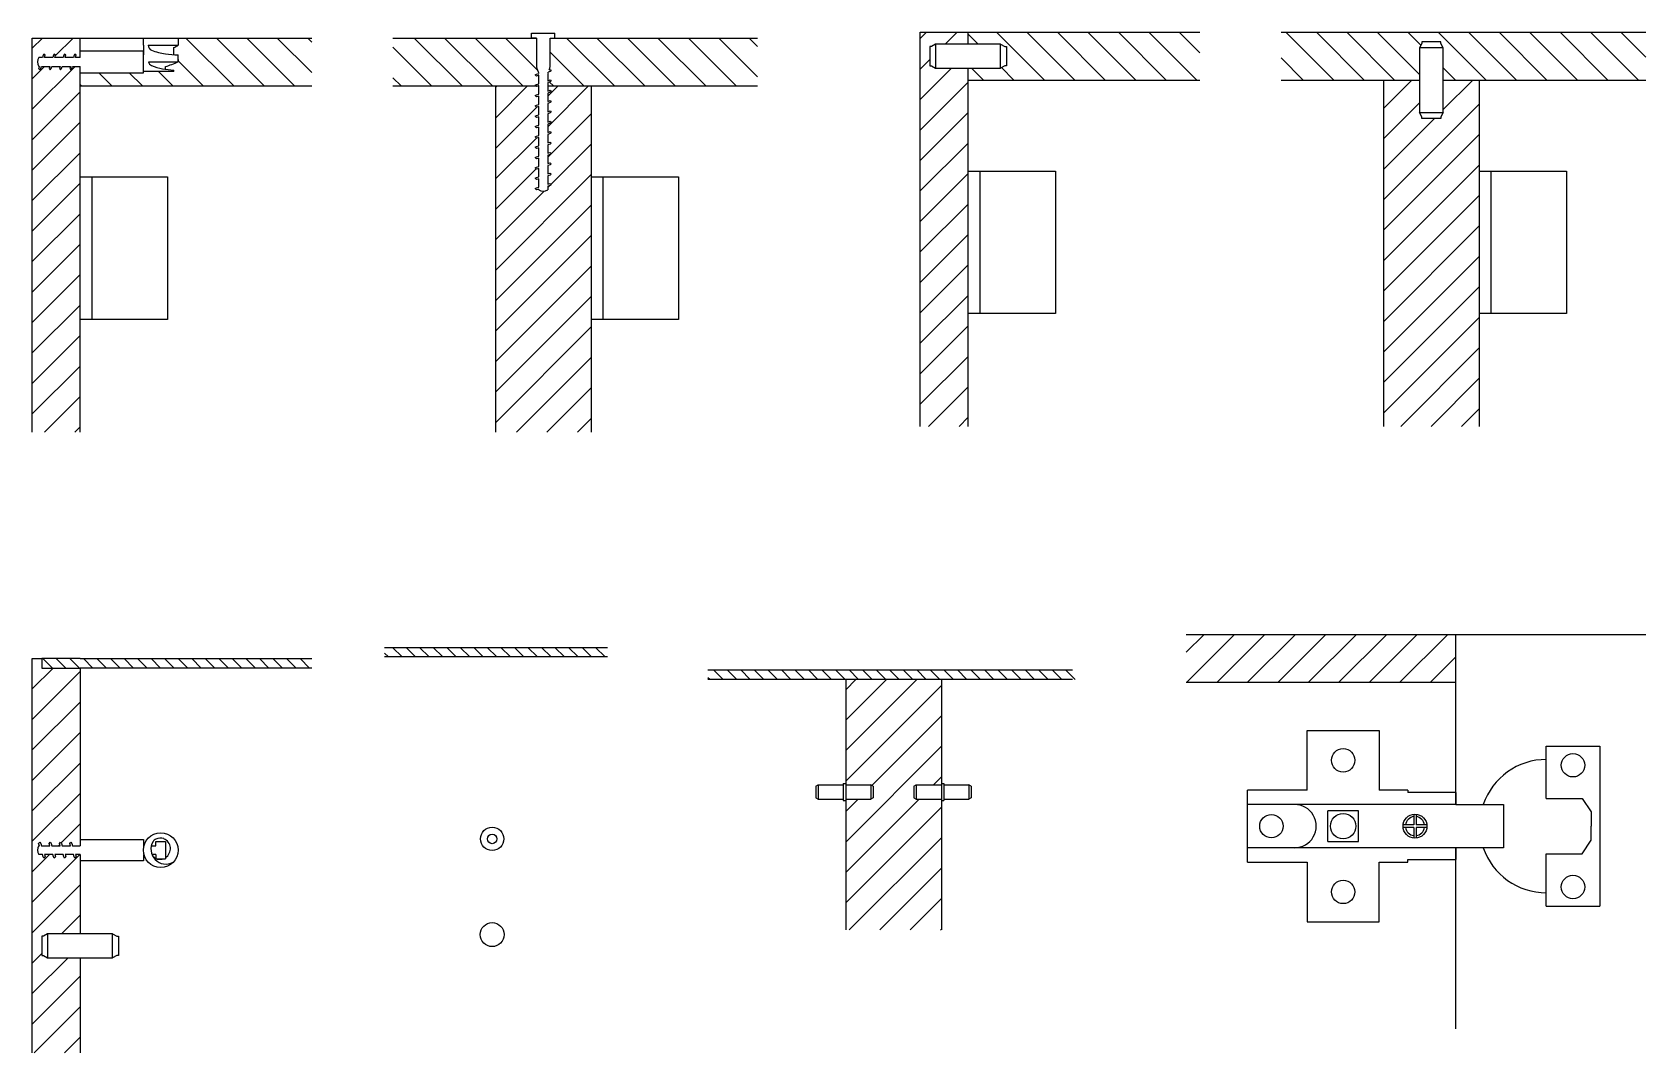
# Model space of a CAD drawing. Header units: inches. Extents: x 71 to 1987, y -506 to 120.
# Drawn here: x 1650.1 to 1987.1, y -506.5 to -293.3 of the extents above; entities that cross this region are included whole.
import ezdxf

# ---------------------------------------------------------------- set-up
doc = ezdxf.new("R2010")
doc.units = ezdxf.units.IN
doc.header["$MEASUREMENT"] = 0
doc.linetypes.add('ACAD_ISO04W100', pattern=[30, 24, -3, 0, -3])
doc.layers.add('assi', color=4, linetype='ACAD_ISO04W100')
doc.layers.add('viti', color=6, linetype='Continuous')

msp = doc.modelspace()

# ---------------------------------------------------------------- linework, layer by layer
for p, q in [((1650.06, -376.82), (1650.06, -294.5)), ((1650.06, -294.5), (1708.44, -294.5)), ((1660.06, -298.56), (1660.06, -294.5)), ((1673.26, -296), (1673.26, -294.5)), ((1673.26, -294.5), (1680.52, -294.5)), ((1673.26, -296), (1673.26, -298)), ((1674.29, -296.01), (1680.52, -296)), ((1679.61, -297.98), (1679.61, -296.49)), ((1680.52, -294.5), (1680.52, -296)), ((1725.41, -294.5), (1755.37, -294.5)), ((1754.37, -294.5), (1754.37, -293.5)), ((1754.37, -293.5), (1759.26, -293.5)), ((1755.37, -294.5), (1754.37, -294.5)), ((1755.37, -294.5), (1755.37, -300.5)), ((1758.26, -294.5), (1801.6, -294.5)), ((1758.26, -300.5), (1758.26, -294.5)), ((1758.26, -294.5), (1759.26, -294.5)), ((1759.26, -294.5), (1759.26, -293.5)), ((1835.56, -375.62), (1835.56, -293.3)), ((1835.56, -293.3), (1893.95, -293.3)), ((1837.89, -296.3), (1837.56, -296.3)), ((1837.56, -296.3), (1837.56, -300.3)), ((1838.78, -295.8), (1837.89, -296.3)), ((1852.34, -295.8), (1838.78, -295.8)), ((1838.78, -295.8), (1838.78, -300.8)), ((1845.56, -295.8), (1845.56, -293.3)), ((1852.34, -300.8), (1852.34, -295.8)), ((1852.34, -295.8), (1853.24, -296.3)), ((1853.24, -296.3), (1853.56, -296.3)), ((1853.56, -296.3), (1853.56, -300.3)), ((1910.95, -293.3), (1987.14, -293.3)), ((1940.35, -295.62), (1939.85, -296.52)), ((1944.85, -296.52), (1939.85, -296.52)), ((1939.85, -296.52), (1939.85, -310.08)), ((1944.35, -295.3), (1940.35, -295.3)), ((1940.35, -295.3), (1940.35, -295.62)), ((1944.35, -295.62), (1944.35, -295.3)), ((1944.85, -296.52), (1944.35, -295.62)), ((1944.85, -310.08), (1944.85, -296.52)), ((1652.18, -298.56), (1651.44, -298.56)), ((1652.34, -298.1), (1652.18, -298.56)), ((1652.49, -297.84), (1652.34, -298.1)), ((1652.75, -298.1), (1652.49, -297.84)), ((1652.59, -298.56), (1652.75, -298.1)), ((1654.34, -298.56), (1652.59, -298.56)), ((1654.5, -298.1), (1654.34, -298.56)), ((1654.65, -297.84), (1654.5, -298.1)), ((1654.91, -298.1), (1654.65, -297.84)), ((1654.76, -298.56), (1654.91, -298.1)), ((1656.5, -298.56), (1654.76, -298.56)), ((1656.66, -298.1), (1656.5, -298.56)), ((1656.81, -297.84), (1656.66, -298.1)), ((1657.07, -298.1), (1656.81, -297.84)), ((1656.92, -298.56), (1657.07, -298.1)), ((1658.67, -298.56), (1656.92, -298.56)), ((1658.82, -298.1), (1658.67, -298.56)), ((1658.97, -297.84), (1658.82, -298.1)), ((1659.24, -298.1), (1658.97, -297.84)), ((1659.08, -298.56), (1659.24, -298.1)), ((1660.06, -298.56), (1659.08, -298.56)), ((1660.06, -298.56), (1660.06, -297.24)), ((1673.26, -297.24), (1660.06, -297.24)), ((1673.26, -301.75), (1673.26, -297.24)), ((1673.26, -301.5), (1673.26, -298)), ((1674.34, -299.45), (1680.54, -299.45)), ((1680.54, -299.45), (1680.54, -298)), ((1680.54, -299), (1680.54, -299.45)), ((1651.55, -300.43), (1651.39, -300.9)), ((1651.39, -300.9), (1651.66, -301.16)), ((1651.44, -300.43), (1651.55, -300.43)), ((1651.66, -301.16), (1651.81, -300.9)), ((1651.81, -300.9), (1651.96, -300.43)), ((1651.96, -300.43), (1653.71, -300.43)), ((1653.71, -300.43), (1653.56, -300.9)), ((1653.56, -300.9), (1653.82, -301.16)), ((1653.82, -301.16), (1653.97, -300.9)), ((1653.97, -300.9), (1654.13, -300.43)), ((1654.13, -300.43), (1655.87, -300.43)), ((1655.87, -300.43), (1655.72, -300.9)), ((1655.72, -300.9), (1655.98, -301.16)), ((1655.98, -301.16), (1656.13, -300.9)), ((1656.13, -300.9), (1656.29, -300.43)), ((1656.29, -300.43), (1658.04, -300.43)), ((1658.04, -300.43), (1657.88, -300.9)), ((1657.88, -300.9), (1658.14, -301.16)), ((1658.14, -301.16), (1658.29, -300.9)), ((1658.29, -300.9), (1658.45, -300.43)), ((1658.45, -300.43), (1660.06, -300.43)), ((1660.06, -376.82), (1660.06, -300.43)), ((1660.06, -301.75), (1660.06, -300.43)), ((1660.06, -301.75), (1673.26, -301.75)), ((1679.63, -301.5), (1673.26, -301.5)), ((1677.88, -301.02), (1677.88, -300.45)), ((1679.63, -301.5), (1679.63, -301.2)), ((1755.15, -302.19), (1755.42, -302.04)), ((1755.42, -302.45), (1755.15, -302.19)), ((1755.42, -302.04), (1755.88, -301.88)), ((1755.88, -302.29), (1755.42, -302.45)), ((1755.88, -304.04), (1755.88, -302.29)), ((1757.75, -301.88), (1757.75, -303.41)), ((1757.75, -303.41), (1758.22, -303.26)), ((1758.22, -301.51), (1757.87, -301.62)), ((1758.06, -301.15), (1758.22, -301.09)), ((1758.22, -301.09), (1758.48, -301.36)), ((1758.48, -301.36), (1758.22, -301.51)), ((1758.22, -303.26), (1758.48, -303.52)), ((1837.56, -300.3), (1837.89, -300.3)), ((1837.89, -300.3), (1838.78, -300.8)), ((1838.78, -300.8), (1852.34, -300.8)), ((1845.56, -375.62), (1845.56, -300.8)), ((1845.56, -303.3), (1893.95, -303.3)), ((1853.24, -300.3), (1852.34, -300.8)), ((1853.56, -300.3), (1853.24, -300.3)), ((1910.95, -303.3), (1939.85, -303.3)), ((1932.35, -303.3), (1932.35, -375.62)), ((1944.85, -303.3), (1987.14, -303.3)), ((1952.35, -303.3), (1952.35, -375.62)), ((1660.06, -304.5), (1708.44, -304.5)), ((1725.41, -304.5), (1755.88, -304.5)), ((1746.82, -304.5), (1746.82, -376.82)), ((1755.15, -304.35), (1755.42, -304.2)), ((1755.42, -304.61), (1755.15, -304.35)), ((1755.15, -306.51), (1755.42, -306.36)), ((1755.42, -306.77), (1755.15, -306.51)), ((1755.42, -304.2), (1755.88, -304.04)), ((1755.88, -304.45), (1755.42, -304.61)), ((1755.42, -306.36), (1755.88, -306.2)), ((1755.88, -306.62), (1755.42, -306.77)), ((1755.88, -306.2), (1755.88, -304.45)), ((1755.88, -308.36), (1755.88, -306.62)), ((1758.22, -303.67), (1757.75, -303.82)), ((1757.75, -303.82), (1757.75, -305.57)), ((1757.75, -304.5), (1801.6, -304.5)), ((1757.75, -305.57), (1758.22, -305.42)), ((1758.22, -305.83), (1757.75, -305.99)), ((1757.75, -305.99), (1757.75, -307.74)), ((1758.48, -303.52), (1758.22, -303.67)), ((1758.22, -305.42), (1758.48, -305.68)), ((1758.48, -305.68), (1758.22, -305.83)), ((1766.82, -304.5), (1766.82, -376.82)), ((1755.15, -308.67), (1755.42, -308.52)), ((1755.42, -308.93), (1755.15, -308.67)), ((1755.42, -308.52), (1755.88, -308.36)), ((1755.88, -308.78), (1755.42, -308.93)), ((1755.88, -310.53), (1755.88, -308.78)), ((1757.75, -307.74), (1758.22, -307.58)), ((1758.22, -307.99), (1757.75, -308.15)), ((1757.75, -308.15), (1757.75, -309.9)), ((1757.75, -309.9), (1758.22, -309.74)), ((1758.22, -307.58), (1758.48, -307.84)), ((1758.48, -307.84), (1758.22, -307.99)), ((1758.22, -309.74), (1758.48, -310)), ((1758.48, -310), (1758.22, -310.15)), ((1939.85, -310.08), (1944.85, -310.08)), ((1940.35, -310.97), (1939.85, -310.08)), ((1944.85, -310.08), (1944.35, -310.97)), ((1755.15, -310.83), (1755.42, -310.68)), ((1755.42, -311.1), (1755.15, -310.83)), ((1755.15, -313), (1755.42, -312.84)), ((1755.42, -313.26), (1755.15, -313)), ((1755.42, -310.68), (1755.88, -310.53)), ((1755.88, -310.94), (1755.42, -311.1)), ((1755.42, -312.84), (1755.88, -312.69)), ((1755.88, -313.1), (1755.42, -313.26)), ((1755.88, -312.69), (1755.88, -310.94)), ((1755.88, -314.85), (1755.88, -313.1)), ((1758.22, -310.15), (1757.75, -310.31)), ((1757.75, -310.31), (1757.75, -312.06)), ((1757.75, -312.06), (1758.22, -311.9)), ((1758.22, -312.32), (1757.75, -312.47)), ((1757.75, -312.47), (1757.75, -314.22)), ((1758.22, -311.9), (1758.48, -312.16)), ((1758.48, -312.16), (1758.22, -312.32)), ((1940.35, -311.3), (1940.35, -310.97)), ((1944.35, -311.3), (1940.35, -311.3)), ((1944.35, -310.97), (1944.35, -311.3)), ((1755.15, -315.16), (1755.42, -315.01)), ((1755.42, -315.42), (1755.15, -315.16)), ((1755.42, -315.01), (1755.88, -314.85)), ((1755.88, -315.26), (1755.42, -315.42)), ((1755.88, -317.01), (1755.88, -315.26)), ((1757.75, -314.22), (1758.22, -314.06)), ((1758.22, -314.48), (1757.75, -314.63)), ((1757.75, -314.63), (1757.75, -316.38)), ((1757.75, -316.38), (1758.22, -316.23)), ((1758.22, -316.64), (1757.75, -316.8)), ((1757.75, -316.8), (1757.75, -318.54)), ((1758.22, -314.06), (1758.48, -314.33)), ((1758.48, -314.33), (1758.22, -314.48)), ((1758.22, -316.23), (1758.48, -316.49)), ((1758.48, -316.49), (1758.22, -316.64)), ((1755.15, -317.32), (1755.42, -317.17)), ((1755.42, -317.58), (1755.15, -317.32)), ((1755.15, -319.48), (1755.42, -319.33)), ((1755.42, -319.74), (1755.15, -319.48)), ((1755.42, -317.17), (1755.88, -317.01)), ((1755.88, -317.43), (1755.42, -317.58)), ((1755.42, -319.33), (1755.88, -319.17)), ((1755.88, -319.59), (1755.42, -319.74)), ((1755.88, -319.17), (1755.88, -317.43)), ((1755.88, -321.34), (1755.88, -319.59)), ((1757.75, -318.54), (1758.22, -318.39)), ((1758.22, -318.8), (1757.75, -318.96)), ((1757.75, -318.96), (1757.75, -320.71)), ((1758.22, -318.39), (1758.48, -318.65)), ((1758.48, -318.65), (1758.22, -318.8)), ((1660.06, -323.5), (1678.31, -323.5)), ((1662.56, -353.27), (1662.56, -323.5)), ((1678.31, -323.5), (1678.31, -353.27)), ((1755.15, -321.64), (1755.42, -321.49)), ((1755.42, -321.91), (1755.15, -321.64)), ((1755.42, -321.49), (1755.88, -321.34)), ((1755.88, -321.75), (1755.42, -321.91)), ((1755.42, -323.65), (1755.88, -323.5)), ((1755.88, -323.5), (1755.88, -321.75)), ((1757.75, -320.71), (1758.22, -320.55)), ((1758.22, -320.96), (1757.75, -321.12)), ((1757.75, -321.12), (1757.75, -322.87)), ((1757.75, -322.87), (1758.22, -322.71)), ((1758.22, -323.13), (1757.75, -323.28)), ((1757.75, -323.28), (1757.75, -325.03)), ((1758.22, -320.55), (1758.48, -320.81)), ((1758.48, -320.81), (1758.22, -320.96)), ((1758.22, -322.71), (1758.48, -322.97)), ((1758.48, -322.97), (1758.22, -323.13)), ((1766.82, -323.5), (1785.07, -323.5)), ((1769.32, -353.27), (1769.32, -323.5)), ((1785.07, -323.5), (1785.07, -353.27)), ((1845.56, -322.3), (1863.81, -322.3)), ((1848.06, -352.07), (1848.06, -322.3)), ((1863.81, -322.3), (1863.81, -352.07)), ((1952.35, -322.3), (1970.6, -322.3)), ((1954.85, -352.07), (1954.85, -322.3)), ((1970.6, -322.3), (1970.6, -352.07)), ((1755.15, -323.81), (1755.42, -323.65)), ((1755.42, -324.07), (1755.15, -323.81)), ((1755.15, -325.97), (1755.42, -325.82)), ((1755.42, -326.23), (1755.15, -325.97)), ((1755.88, -323.91), (1755.42, -324.07)), ((1755.42, -325.82), (1755.88, -325.66)), ((1755.88, -326.07), (1755.42, -326.23)), ((1755.88, -325.66), (1755.88, -323.91)), ((1755.88, -326.19), (1755.88, -326.07)), ((1757.75, -325.03), (1758.22, -324.87)), ((1758.22, -325.29), (1757.75, -325.44)), ((1757.75, -325.44), (1757.75, -326.19)), ((1758.22, -324.87), (1758.48, -325.14)), ((1758.48, -325.14), (1758.22, -325.29)), ((1678.31, -353.27), (1660.06, -353.27)), ((1785.07, -353.27), (1766.82, -353.27)), ((1863.81, -352.07), (1845.56, -352.07)), ((1970.6, -352.07), (1952.35, -352.07)), ((1947.43, -419.14), (1891.15, -419.14)), ((1947.43, -454.64), (1947.43, -419.14)), ((1987.14, -419.14), (1947.43, -419.14)), ((1650.06, -506.47), (1650.06, -424.15)), ((1650.06, -424.15), (1652.06, -424.15)), ((1652.06, -424.15), (1652.06, -426.15)), ((1660.06, -424.15), (1652.06, -424.15)), ((1660.06, -424.15), (1708.44, -424.15)), ((1723.67, -421.8), (1770.2, -421.8)), ((1770.2, -423.8), (1723.67, -423.8)), ((1652.06, -426.15), (1660.06, -426.15)), ((1660.06, -426.15), (1660.06, -463.22)), ((1708.44, -426.15), (1660.06, -426.15)), ((1791.21, -426.5), (1867.4, -426.5)), ((1867.4, -428.5), (1791.21, -428.5)), ((1819.99, -428.5), (1819.99, -450.2)), ((1839.99, -428.5), (1839.99, -450.2)), ((1947.43, -429.14), (1891.15, -429.14)), ((1916.43, -439.14), (1931.43, -439.14)), ((1916.43, -451.64), (1916.43, -439.14)), ((1931.43, -439.14), (1931.43, -451.64)), ((1966.37, -453.36), (1966.37, -442.42)), ((1966.37, -442.42), (1977.52, -442.42)), ((1977.52, -442.42), (1977.52, -475.86)), ((1813.74, -450.8), (1814.24, -450.5)), ((1813.74, -450.8), (1813.74, -453.2)), ((1814.24, -450.5), (1819.49, -450.5)), ((1814.24, -450.5), (1814.24, -453.5)), ((1819.49, -450.2), (1819.49, -453.8)), ((1819.49, -450.2), (1819.99, -450.2)), ((1819.99, -450.2), (1819.99, -450.5)), ((1819.99, -450.5), (1825.24, -450.5)), ((1819.99, -450.5), (1819.99, -453.5)), ((1825.24, -450.5), (1825.24, -453.5)), ((1825.74, -450.8), (1825.24, -450.5)), ((1825.74, -450.8), (1825.74, -453.2)), ((1834.24, -450.8), (1834.74, -450.5)), ((1834.24, -450.8), (1834.24, -453.2)), ((1834.74, -450.5), (1839.99, -450.5)), ((1834.74, -450.5), (1834.74, -453.5)), ((1839.99, -450.2), (1839.99, -450.5)), ((1839.99, -450.2), (1840.49, -450.2)), ((1839.99, -450.5), (1839.99, -453.5)), ((1840.49, -450.2), (1840.49, -453.8)), ((1840.49, -450.5), (1845.74, -450.5)), ((1845.74, -450.5), (1845.74, -453.5)), ((1846.24, -450.8), (1845.74, -450.5)), ((1846.24, -450.8), (1846.24, -453.2)), ((1903.93, -466.64), (1903.93, -451.64)), ((1916.43, -451.64), (1903.93, -451.64)), ((1937.43, -451.64), (1931.43, -451.64)), ((1937.43, -451.64), (1937.43, -451.64)), ((1937.43, -451.64), (1937.43, -452.14)), ((1813.74, -453.2), (1814.24, -453.5)), ((1814.24, -453.5), (1819.49, -453.5)), ((1819.49, -453.8), (1819.99, -453.8)), ((1819.99, -453.5), (1825.24, -453.5)), ((1819.99, -453.5), (1819.99, -453.8)), ((1819.99, -453.8), (1819.99, -480.8)), ((1825.74, -453.2), (1825.24, -453.5)), ((1834.24, -453.2), (1834.74, -453.5)), ((1834.74, -453.5), (1839.99, -453.5)), ((1839.99, -453.5), (1839.99, -453.8)), ((1839.99, -453.8), (1839.99, -480.8)), ((1839.99, -453.8), (1840.49, -453.8)), ((1840.49, -453.5), (1845.74, -453.5)), ((1846.24, -453.2), (1845.74, -453.5)), ((1947.43, -454.64), (1903.93, -454.64)), ((1947.43, -452.14), (1937.43, -452.14)), ((1947.43, -452.14), (1947.43, -454.64)), ((1947.43, -454.64), (1957.43, -454.64)), ((1957.43, -454.64), (1957.43, -463.64)), ((1966.37, -453.36), (1973.83, -453.36)), ((1973.83, -453.36), (1975.74, -456.18)), ((1927.16, -455.91), (1920.71, -455.91)), ((1920.71, -462.36), (1920.71, -455.91)), ((1927.16, -462.36), (1927.16, -455.91)), ((1938.68, -456.65), (1938.68, -458.89)), ((1939.18, -456.65), (1939.18, -458.89)), ((1975.74, -456.18), (1975.74, -459.14)), ((1938.68, -458.89), (1936.45, -458.89)), ((1938.68, -459.39), (1936.45, -459.39)), ((1938.68, -459.39), (1938.68, -461.63)), ((1941.42, -458.89), (1939.18, -458.89)), ((1941.42, -459.39), (1939.18, -459.39)), ((1939.18, -459.39), (1939.18, -461.63)), ((1975.74, -462.1), (1975.74, -459.14)), ((1651.39, -462.75), (1651.66, -462.49)), ((1651.55, -463.22), (1651.39, -462.75)), ((1651.44, -463.22), (1651.55, -463.22)), ((1652.18, -465.09), (1651.44, -465.09)), ((1651.66, -462.49), (1651.81, -462.75)), ((1651.81, -462.75), (1651.96, -463.22)), ((1651.96, -463.22), (1653.71, -463.22)), ((1652.34, -465.55), (1652.18, -465.09)), ((1654.34, -465.09), (1652.59, -465.09)), ((1652.59, -465.09), (1652.75, -465.55)), ((1653.56, -462.75), (1653.82, -462.49)), ((1653.71, -463.22), (1653.56, -462.75)), ((1653.82, -462.49), (1653.97, -462.75)), ((1653.97, -462.75), (1654.13, -463.22)), ((1654.13, -463.22), (1655.87, -463.22)), ((1654.5, -465.55), (1654.34, -465.09)), ((1656.5, -465.09), (1654.76, -465.09)), ((1654.76, -465.09), (1654.91, -465.55)), ((1655.72, -462.75), (1655.98, -462.49)), ((1655.87, -463.22), (1655.72, -462.75)), ((1655.98, -462.49), (1656.13, -462.75)), ((1656.13, -462.75), (1656.29, -463.22)), ((1656.29, -463.22), (1658.04, -463.22)), ((1656.66, -465.55), (1656.5, -465.09)), ((1658.67, -465.09), (1656.92, -465.09)), ((1656.92, -465.09), (1657.07, -465.55)), ((1657.88, -462.75), (1658.14, -462.49)), ((1658.04, -463.22), (1657.88, -462.75)), ((1658.14, -462.49), (1658.29, -462.75)), ((1658.29, -462.75), (1658.45, -463.22)), ((1658.45, -463.22), (1660.06, -463.22)), ((1658.82, -465.55), (1658.67, -465.09)), ((1660.06, -465.09), (1659.08, -465.09)), ((1659.08, -465.09), (1659.24, -465.55)), ((1660.06, -461.9), (1673.26, -461.9)), ((1660.06, -465.09), (1660.06, -481.65)), ((1660.06, -465.09), (1660.06, -466.41)), ((1673.26, -461.9), (1673.26, -463.22)), ((1673.26, -463.22), (1673.38, -463.22)), ((1673.26, -465.09), (1673.26, -466.41)), ((1673.38, -465.09), (1673.26, -465.09)), ((1674.93, -463.22), (1675.9, -463.22)), ((1675.9, -465.09), (1675.06, -465.09)), ((1675.9, -463.22), (1675.9, -462.33)), ((1675.9, -462.33), (1677.88, -462.33)), ((1675.9, -465.09), (1675.9, -466)), ((1677.88, -462.33), (1677.88, -466)), ((1947.43, -463.64), (1903.93, -463.64)), ((1920.71, -462.36), (1927.16, -462.36)), ((1947.43, -501.46), (1947.43, -463.64)), ((1947.43, -463.64), (1947.43, -466.14)), ((1957.43, -463.64), (1947.43, -463.64)), ((1966.37, -475.86), (1966.37, -464.91)), ((1966.37, -464.91), (1973.83, -464.91)), ((1973.83, -464.91), (1975.74, -462.1)), ((1652.49, -465.82), (1652.34, -465.55)), ((1652.75, -465.55), (1652.49, -465.82)), ((1654.65, -465.82), (1654.5, -465.55)), ((1654.91, -465.55), (1654.65, -465.82)), ((1656.81, -465.82), (1656.66, -465.55)), ((1657.07, -465.55), (1656.81, -465.82)), ((1658.97, -465.82), (1658.82, -465.55)), ((1659.24, -465.55), (1658.97, -465.82)), ((1673.26, -466.41), (1660.06, -466.41)), ((1675.9, -466), (1677.88, -466)), ((1903.93, -466.64), (1916.43, -466.64)), ((1916.43, -466.64), (1916.43, -479.14)), ((1931.43, -466.64), (1937.43, -466.64)), ((1931.43, -479.14), (1931.43, -466.64)), ((1937.43, -466.14), (1947.43, -466.14)), ((1937.43, -466.64), (1937.43, -466.14)), ((1966.37, -475.86), (1977.52, -475.86)), ((1653.27, -481.65), (1652.38, -482.15)), ((1666.84, -481.65), (1653.27, -481.65)), ((1653.27, -481.65), (1653.27, -486.65)), ((1666.84, -486.65), (1666.84, -481.65)), ((1666.84, -481.65), (1667.73, -482.15)), ((1916.43, -479.14), (1931.43, -479.14)), ((1652.38, -482.15), (1652.06, -482.15)), ((1652.06, -482.15), (1652.06, -486.15)), ((1667.73, -482.15), (1668.06, -482.15)), ((1668.06, -482.15), (1668.06, -486.15)), ((1652.06, -486.15), (1652.38, -486.15)), ((1652.38, -486.15), (1653.27, -486.65)), ((1653.27, -486.65), (1666.84, -486.65)), ((1660.06, -486.65), (1660.06, -506.47)), ((1667.73, -486.15), (1666.84, -486.65)), ((1668.06, -486.15), (1667.73, -486.15))]:
    msp.add_line(p, q)
at = {"linetype": 'Continuous'}
for p, q in [((1654.88, -298.18), (1658.57, -294.5)), ((1755.37, -294.58), (1755.3, -294.5)), ((1947.41, -303.3), (1944.85, -300.74)), ((1755.75, -321.38), (1755.88, -321.25)), ((1757.75, -325.74), (1758.21, -325.29)), ((1655.51, -463.22), (1655.78, -462.95))]:
    msp.add_line(p, q, dxfattribs=at)
for centre, radius in [((1923.93, -445.39), 2.44), ((1971.94, -446.43), 2.44), ((1908.93, -459.14), 2.44), ((1923.93, -459.14), 2.66), ((1938.93, -459.14), 2.5), ((1676.89, -464.15), 3.63), ((1746.13, -461.8), 2.44), ((1746.13, -461.8), 1), ((1923.93, -472.89), 2.44), ((1971.94, -471.85), 2.44), ((1746.13, -481.8), 2.5)]:
    msp.add_circle(centre, radius)
for centre, radius, start, end in [((1675.45, -296.01), 1.16, 179.3879, 243.9791), ((1673.39, -284.02), 13.94, 296.5138, 300.7679), ((1652.76, -299.5), 1.62, 144.753, 215.247), ((1675.5, -299.21), 1.19, 191.6783, 243.3658), ((1680.4, -281.78), 16.22, 250.3434, 261.0501), ((1680.4, -281.75), 16.25, 261.0542, 270.4901), ((1670.73, -277.38), 24.16, 287.2034, 293.9595), ((1680.46, -284.8), 16.42, 250.4494, 267.1003), ((1670.73, -277.38), 24.16, 284.3007, 284.3114), ((1762.95, -298.49), 7.84, 194.8105, 205.5719), ((1750.68, -298.49), 7.84, 334.4281, 336.4777), ((1750.68, -298.49), 7.84, 340.2271, 345.1895), ((1756.82, -324.86), 1.62, 234.753, 305.247), ((1966.37, -459.14), 13.93, 90, 161.1576), ((1913.8, -459.14), 4.5, 269.4905, 90.5095), ((1938.93, -459.14), 2, 97.1808, 172.8192), ((1938.93, -459.14), 2, 7.1808, 82.8192), ((1676.86, -464.07), 2.41, 73.8445, 114.0858), ((1676.67, -463.83), 2.24, 302.6304, 67.5114), ((1938.93, -459.14), 2, 187.1808, 262.8192), ((1938.93, -459.14), 2, 277.1808, 352.8192), ((1652.76, -464.15), 1.62, 144.753, 215.247), ((1677.98, -463.94), 3.13, 149.2914, 298.5509), ((1677.01, -463.83), 2.34, 214.9149, 241.4814), ((1676.73, -463.54), 1.88, 117.0529, 140.3045), ((1966.37, -459.14), 13.93, 198.8411, 270), ((1676.67, -463.83), 2.24, 256.2811, 283.7189)]:
    msp.add_arc(centre, radius, start, end)
at = {"layer": 'assi', "linetype": 'Continuous'}
for p, q in [((1650.06, -296.65), (1652.2, -294.5)), ((1692.14, -304.5), (1682.14, -294.5)), ((1698.51, -304.5), (1688.51, -294.5)), ((1704.87, -304.5), (1694.87, -294.5)), ((1708.44, -301.71), (1701.23, -294.5)), ((1708.44, -295.34), (1707.6, -294.5)), ((1733.48, -304.5), (1725.41, -296.44)), ((1739.84, -304.5), (1729.84, -294.5)), ((1746.2, -304.5), (1736.2, -294.5)), ((1752.57, -304.5), (1742.57, -294.5)), ((1755.57, -301.14), (1748.93, -294.5)), ((1771.66, -304.5), (1761.66, -294.5)), ((1778.02, -304.5), (1768.02, -294.5)), ((1784.39, -304.5), (1774.39, -294.5)), ((1790.75, -304.5), (1780.75, -294.5)), ((1797.12, -304.5), (1787.12, -294.5)), ((1801.6, -302.62), (1793.48, -294.5)), ((1801.6, -296.26), (1799.84, -294.5)), ((1835.56, -294.63), (1836.89, -293.3)), ((1840.76, -295.8), (1843.26, -293.3)), ((1847.64, -295.8), (1845.56, -293.72)), ((1861.5, -303.3), (1851.5, -293.3)), ((1867.87, -303.3), (1857.87, -293.3)), ((1874.23, -303.3), (1864.23, -293.3)), ((1880.59, -303.3), (1870.59, -293.3)), ((1886.96, -303.3), (1876.96, -293.3)), ((1893.32, -303.3), (1883.32, -293.3)), ((1893.95, -297.56), (1889.69, -293.3)), ((1921.96, -303.3), (1911.96, -293.3)), ((1928.32, -303.3), (1918.32, -293.3)), ((1934.68, -303.3), (1924.68, -293.3)), ((1939.85, -302.1), (1931.05, -293.3)), ((1940.13, -296.02), (1937.41, -293.3)), ((1953.78, -303.3), (1943.78, -293.3)), ((1960.14, -303.3), (1950.14, -293.3)), ((1966.5, -303.3), (1956.5, -293.3)), ((1972.87, -303.3), (1962.87, -293.3)), ((1979.23, -303.3), (1969.23, -293.3)), ((1985.6, -303.3), (1975.6, -293.3)), ((1987.14, -298.48), (1981.96, -293.3)), ((1685.78, -304.5), (1680.54, -299.26)), ((1765.3, -304.5), (1758.26, -297.46)), ((1835.56, -301), (1837.56, -299)), ((1915.59, -303.3), (1910.95, -298.66)), ((1650.06, -303.01), (1652.63, -300.43)), ((1650.06, -309.38), (1659, -300.43)), ((1666.69, -304.5), (1663.94, -301.75)), ((1673.05, -304.5), (1670.31, -301.75)), ((1679.41, -304.5), (1676.41, -301.5)), ((1727.11, -304.5), (1725.41, -302.8)), ((1757.82, -303.39), (1757.75, -303.32)), ((1835.56, -307.36), (1842.12, -300.8)), ((1848.77, -303.3), (1846.27, -300.8)), ((1855.14, -303.3), (1852.53, -300.69)), ((1932.35, -309.21), (1938.26, -303.3)), ((1944.85, -309.44), (1950.99, -303.3)), ((1650.06, -315.74), (1660.06, -305.74)), ((1660.32, -304.5), (1660.06, -304.23)), ((1746.82, -304.86), (1747.18, -304.5)), ((1746.82, -311.22), (1753.54, -304.5)), ((1757.75, -306.65), (1759.91, -304.5)), ((1757.75, -313.02), (1766.27, -304.5)), ((1758.93, -304.5), (1758.13, -303.7)), ((1835.56, -313.72), (1845.56, -303.72)), ((1746.82, -317.59), (1755.5, -308.91)), ((1835.56, -320.09), (1845.56, -310.09)), ((1932.35, -315.57), (1939.85, -308.07)), ((1932.35, -328.3), (1952.35, -308.3)), ((1650.06, -322.1), (1660.06, -312.1)), ((1757.75, -319.38), (1766.82, -310.32)), ((1932.35, -321.94), (1942.99, -311.3)), ((1746.82, -323.95), (1755.38, -315.39)), ((1758.42, -325.08), (1766.82, -316.68)), ((1835.56, -326.45), (1845.56, -316.45)), ((1932.35, -334.66), (1952.35, -314.66)), ((1650.06, -328.47), (1660.06, -318.47)), ((1746.82, -330.32), (1755.32, -321.81)), ((1746.82, -343.04), (1766.82, -323.04)), ((1835.56, -332.82), (1845.56, -322.82)), ((1932.35, -341.03), (1952.35, -321.03)), ((1650.06, -334.83), (1660.06, -324.83)), ((1746.82, -336.68), (1757.03, -326.47)), ((1746.82, -349.41), (1766.82, -329.41)), ((1835.56, -339.18), (1845.56, -329.18)), ((1932.35, -347.39), (1952.35, -327.39)), ((1650.06, -341.2), (1660.06, -331.2)), ((1746.82, -355.77), (1766.82, -335.77)), ((1835.56, -345.54), (1845.56, -335.54)), ((1932.35, -353.76), (1952.35, -333.76)), ((1650.06, -347.56), (1660.06, -337.56)), ((1932.35, -360.12), (1952.35, -340.12)), ((1746.82, -362.14), (1766.82, -342.14)), ((1835.56, -351.91), (1845.56, -341.91)), ((1650.06, -353.92), (1660.06, -343.92)), ((1932.35, -366.48), (1952.35, -346.48)), ((1650.06, -360.29), (1660.06, -350.29)), ((1746.82, -368.5), (1766.82, -348.5)), ((1835.56, -358.27), (1845.56, -348.27)), ((1932.35, -372.85), (1952.35, -352.85)), ((1650.06, -366.65), (1660.06, -356.65)), ((1746.82, -374.86), (1766.82, -354.86)), ((1835.56, -364.64), (1845.56, -354.64)), ((1935.94, -375.62), (1952.35, -359.21)), ((1650.06, -373.02), (1660.06, -363.02)), ((1751.22, -376.82), (1766.82, -361.23)), ((1835.56, -371), (1845.56, -361)), ((1837.31, -375.62), (1845.56, -367.36)), ((1942.31, -375.62), (1952.35, -365.58)), ((1652.62, -376.82), (1660.06, -369.38)), ((1757.59, -376.82), (1766.82, -367.59)), ((1763.95, -376.82), (1766.82, -373.96)), ((1843.67, -375.62), (1845.56, -373.73)), ((1948.67, -375.62), (1952.35, -371.94)), ((1658.98, -376.82), (1660.06, -375.74)), ((1891.15, -422.79), (1894.8, -419.14)), ((1891.16, -429.14), (1901.16, -419.14)), ((1897.52, -429.14), (1907.52, -419.14)), ((1903.89, -429.14), (1913.89, -419.14)), ((1910.25, -429.14), (1920.25, -419.14)), ((1916.62, -429.14), (1926.62, -419.14)), ((1922.98, -429.14), (1932.98, -419.14)), ((1929.34, -429.14), (1939.34, -419.14)), ((1935.71, -429.14), (1945.71, -419.14)), ((1654.25, -426.15), (1652.25, -424.15)), ((1657.08, -426.15), (1655.08, -424.15)), ((1659.9, -426.15), (1657.9, -424.15)), ((1662.73, -426.15), (1660.73, -424.15)), ((1665.56, -426.15), (1663.56, -424.15)), ((1668.39, -426.15), (1666.39, -424.15)), ((1671.22, -426.15), (1669.22, -424.15)), ((1674.05, -426.15), (1672.05, -424.15)), ((1676.87, -426.15), (1674.87, -424.15)), ((1679.7, -426.15), (1677.7, -424.15)), ((1682.53, -426.15), (1680.53, -424.15)), ((1685.36, -426.15), (1683.36, -424.15)), ((1688.19, -426.15), (1686.19, -424.15)), ((1691.02, -426.15), (1689.02, -424.15)), ((1693.85, -426.15), (1691.85, -424.15)), ((1696.67, -426.15), (1694.67, -424.15)), ((1699.5, -426.15), (1697.5, -424.15)), ((1702.33, -426.15), (1700.33, -424.15)), ((1705.16, -426.15), (1703.16, -424.15)), ((1707.99, -426.15), (1705.99, -424.15)), ((1724.5, -423.8), (1723.67, -422.98)), ((1727.32, -423.8), (1725.32, -421.8)), ((1730.15, -423.8), (1728.15, -421.8)), ((1732.98, -423.8), (1730.98, -421.8)), ((1735.81, -423.8), (1733.81, -421.8)), ((1738.64, -423.8), (1736.64, -421.8)), ((1741.47, -423.8), (1739.47, -421.8)), ((1744.29, -423.8), (1742.29, -421.8)), ((1747.12, -423.8), (1745.12, -421.8)), ((1749.95, -423.8), (1747.95, -421.8)), ((1752.78, -423.8), (1750.78, -421.8)), ((1755.61, -423.8), (1753.61, -421.8)), ((1758.44, -423.8), (1756.44, -421.8)), ((1761.26, -423.8), (1759.26, -421.8)), ((1764.09, -423.8), (1762.09, -421.8)), ((1766.92, -423.8), (1764.92, -421.8)), ((1769.75, -423.8), (1767.75, -421.8)), ((1942.07, -429.14), (1947.43, -423.78)), ((1650.06, -430.49), (1654.39, -426.15)), ((1650.06, -436.85), (1660.06, -426.85)), ((1794.41, -428.5), (1792.41, -426.5)), ((1797.23, -428.5), (1795.23, -426.5)), ((1800.06, -428.5), (1798.06, -426.5)), ((1802.89, -428.5), (1800.89, -426.5)), ((1805.72, -428.5), (1803.72, -426.5)), ((1808.55, -428.5), (1806.55, -426.5)), ((1811.38, -428.5), (1809.38, -426.5)), ((1814.2, -428.5), (1812.2, -426.5)), ((1817.03, -428.5), (1815.03, -426.5)), ((1819.86, -428.5), (1817.86, -426.5)), ((1822.69, -428.5), (1820.69, -426.5)), ((1825.52, -428.5), (1823.52, -426.5)), ((1828.35, -428.5), (1826.35, -426.5)), ((1831.18, -428.5), (1829.18, -426.5)), ((1834, -428.5), (1832, -426.5)), ((1836.83, -428.5), (1834.83, -426.5)), ((1839.66, -428.5), (1837.66, -426.5)), ((1842.49, -428.5), (1840.49, -426.5)), ((1845.32, -428.5), (1843.32, -426.5)), ((1848.15, -428.5), (1846.15, -426.5)), ((1850.97, -428.5), (1848.97, -426.5)), ((1853.8, -428.5), (1851.8, -426.5)), ((1856.63, -428.5), (1854.63, -426.5)), ((1859.46, -428.5), (1857.46, -426.5)), ((1862.29, -428.5), (1860.29, -426.5)), ((1865.12, -428.5), (1863.12, -426.5)), ((1867.4, -427.95), (1865.94, -426.5)), ((1867.94, -428.5), (1867.4, -427.95)), ((1791.58, -428.5), (1791.21, -428.13)), ((1819.99, -430.64), (1822.13, -428.5)), ((1819.99, -437), (1828.49, -428.5)), ((1819.99, -443.37), (1834.86, -428.5)), ((1819.99, -449.73), (1839.99, -429.73)), ((1650.06, -443.22), (1660.06, -433.22)), ((1825.45, -450.63), (1839.99, -436.09)), ((1650.06, -449.58), (1660.06, -439.58)), ((1819.99, -462.46), (1839.99, -442.46)), ((1650.06, -455.95), (1660.06, -445.95)), ((1838.31, -450.5), (1839.99, -448.82)), ((1650.06, -462.31), (1660.06, -452.31)), ((1819.99, -456.09), (1822.58, -453.5)), ((1819.99, -468.82), (1835.31, -453.5)), ((1819.99, -475.19), (1839.99, -455.19)), ((1656.08, -462.65), (1660.06, -458.67)), ((1820.74, -480.8), (1839.99, -461.55)), ((1650.06, -468.67), (1653.64, -465.09)), ((1650.06, -475.04), (1660.01, -465.09)), ((1827.1, -480.8), (1839.99, -467.91)), ((1650.06, -481.4), (1660.06, -471.4)), ((1833.47, -480.8), (1839.99, -474.28)), ((1656.17, -481.65), (1660.06, -477.77)), ((1839.83, -480.8), (1839.99, -480.64)), ((1650.06, -487.77), (1652.06, -485.77)), ((1650.06, -494.13), (1657.53, -486.65)), ((1650.06, -500.49), (1660.06, -490.49)), ((1650.44, -506.47), (1660.06, -496.86)), ((1656.8, -506.47), (1660.06, -503.22))]:
    msp.add_line(p, q, dxfattribs=at)
at = {"layer": 'viti'}
msp.add_line((1660.06, -461.9), (1660.06, -463.22), dxfattribs=at)

doc.saveas('drawing.dxf')
